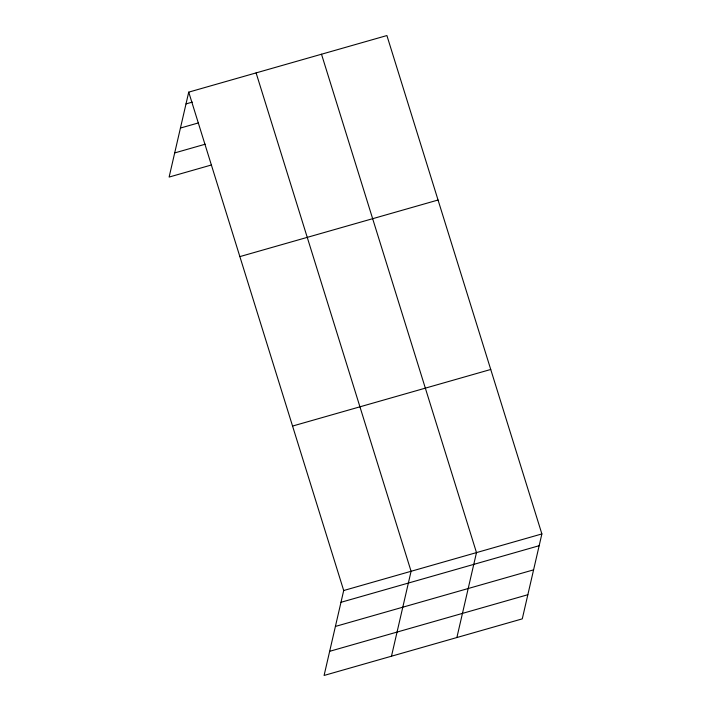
<?xml version="1.0" encoding="UTF-8"?>
<svg xmlns="http://www.w3.org/2000/svg" width="711" height="711" viewBox="0 0 711 711"><rect width="100%" height="100%" fill="white"/><g stroke="black" fill="none" stroke-linecap="round" stroke-linejoin="round"><path stroke-width="1.07" d="M188.726 92.137L343.697 590.521L324.092 675.45L522.274 618.863L541.88 533.934L386.908 35.55L188.726 92.137L169.12 177.066L211.229 165.041M391.477 656.209L411.082 571.288L256.102 72.895M456.88 637.536L476.486 552.607L321.505 54.223M186.006 103.913L192.326 102.108M180.434 128.051L198.333 122.941M174.693 152.927L205.221 144.209M239.865 256.609L438.047 200.022M292.559 426.058L490.741 369.471M343.697 590.521L541.88 533.934M340.987 602.297L539.169 545.71M335.414 626.435L533.588 569.849M329.664 651.312L527.846 594.725"/></g></svg>
